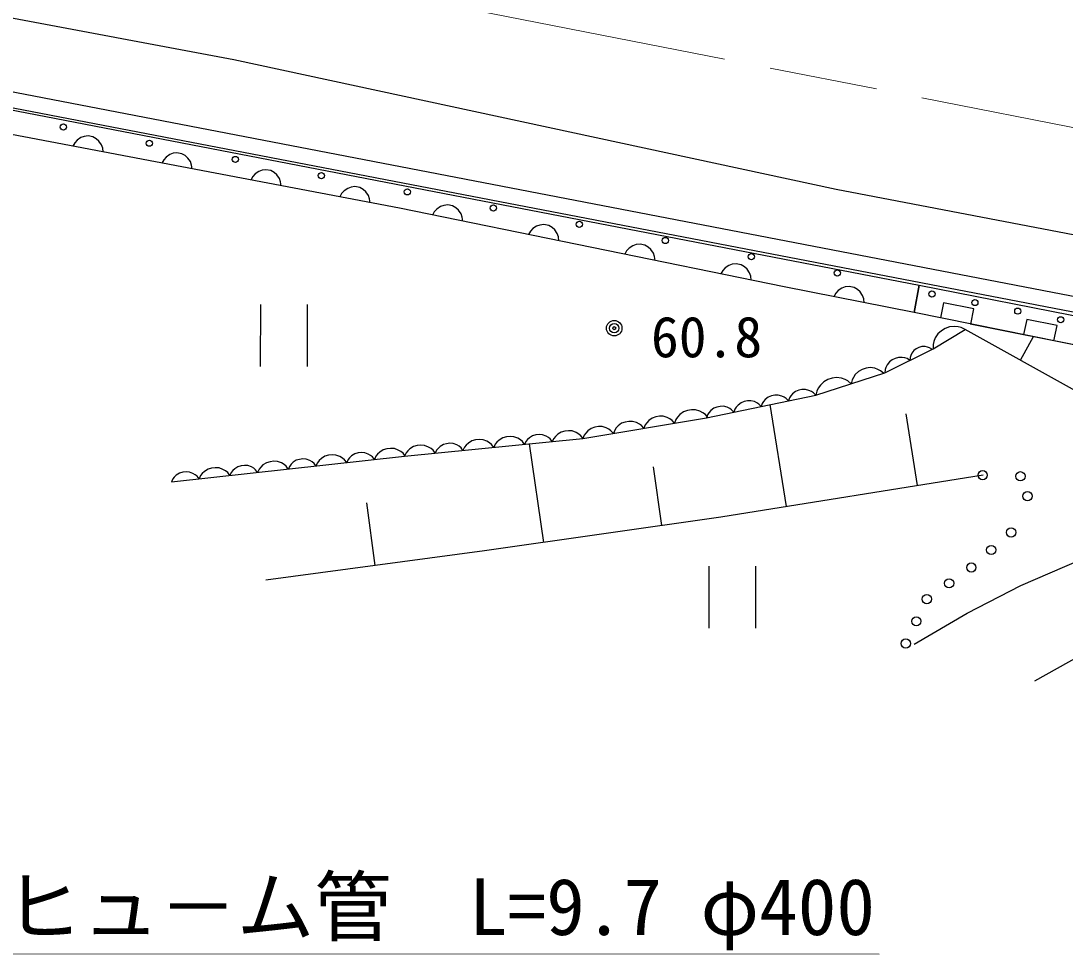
# Model space of a CAD drawing. Units: millimetres, scale not verified. Extents: x 40000 to 680000, y 20000 to 380000.
# Drawn here: x 157009 to 190750, y 256246 to 286407 of the extents above; entities that cross this region are included whole.
import ezdxf
from ezdxf.enums import TextEntityAlignment as Align

# ---------------------------------------------------------------- set-up
doc = ezdxf.new("R2010")
doc.units = ezdxf.units.MM
doc.header["$LTSCALE"] = 1000
doc.linetypes.add('CHAIN', pattern=[18.5, 12, -1.5, 3.5, -1.5])
for name, color, linetype, lineweight in [('S-BGD', 7, 'Continuous', 25), ('S-BMK', 2, 'CHAIN', 13), ('S-STR-HTXT', 7, 'Continuous', 13), ('S-STR-STRC', 7, 'Continuous', 25)]:
    doc.layers.add(name, color=color, linetype=linetype, lineweight=lineweight)
doc.styles.add('ＭＳ ゴシック', font='')
doc.styles.get('ＭＳ ゴシック').set_extended_font_data('MS Gothic')

msp = doc.modelspace()

# ---------------------------------------------------------------- linework, layer by layer
at = {"layer": 'S-BGD'}
for p, q in [((146212, 286142), (191918, 277334)), ((146090, 285576), (186032, 277861)), ((146129, 285649), (191825, 276843)), ((169241, 280349), (154865, 283084)), ((158749, 282467), (158687, 282357)), ((158826, 282554), (158749, 282467)), ((158943, 282634), (158826, 282554)), ((159053, 282674), (158943, 282634)), ((159178, 282691), (159053, 282674)), ((159335, 282661), (159178, 282691)), ((159445, 282599), (159335, 282661)), ((159532, 282522), (159445, 282599)), ((159612, 282405), (159532, 282522)), ((159652, 282295), (159612, 282405)), ((159669, 282170), (159652, 282295)), ((161818, 282087), (161701, 282007)), ((161928, 282127), (161818, 282087)), ((162053, 282144), (161928, 282127)), ((162210, 282114), (162053, 282144)), ((162321, 282052), (162210, 282114)), ((161624, 281920), (161562, 281810)), ((161701, 282007), (161624, 281920)), ((162408, 281975), (162321, 282052)), ((162487, 281858), (162408, 281975)), ((162527, 281748), (162487, 281858)), ((162544, 281623), (162527, 281748)), ((164577, 281460), (164499, 281373)), ((164693, 281540), (164577, 281460)), ((164803, 281580), (164693, 281540)), ((164928, 281597), (164803, 281580)), ((165085, 281567), (164928, 281597)), ((165196, 281505), (165085, 281567)), ((165283, 281428), (165196, 281505)), ((165362, 281311), (165283, 281428)), ((164499, 281373), (164437, 281263)), ((165402, 281202), (165362, 281311)), ((165419, 281076), (165402, 281202)), ((167374, 280827), (167312, 280716)), ((167452, 280914), (167374, 280827)), ((167569, 280993), (167452, 280914)), ((167678, 281033), (167569, 280993)), ((167803, 281050), (167678, 281033)), ((167960, 281020), (167803, 281050)), ((168071, 280959), (167960, 281020)), ((168158, 280881), (168071, 280959)), ((168237, 280764), (168158, 280881)), ((168278, 280655), (168237, 280764)), ((168295, 280529), (168278, 280655)), ((170565, 280405), (170447, 280327)), ((170675, 280444), (170565, 280405)), ((170800, 280459), (170675, 280444)), ((170957, 280427), (170800, 280459)), ((171066, 280364), (170957, 280427)), ((181670, 277812), (169241, 280349)), ((170368, 280241), (170305, 280132)), ((170447, 280327), (170368, 280241)), ((171152, 280285), (171066, 280364)), ((171230, 280168), (171152, 280285)), ((171269, 280058), (171230, 280168)), ((171284, 279932), (171269, 280058)), ((173672, 279771), (173554, 279693)), ((173782, 279810), (173672, 279771)), ((173907, 279825), (173782, 279810)), ((174064, 279793), (173907, 279825)), ((174174, 279730), (174064, 279793)), ((174260, 279651), (174174, 279730)), ((173475, 279607), (173412, 279498)), ((173554, 279693), (173475, 279607)), ((174338, 279533), (174260, 279651)), ((174376, 279423), (174338, 279533)), ((174392, 279298), (174376, 279423)), ((176661, 279059), (176582, 278973)), ((176779, 279137), (176661, 279059)), ((176889, 279176), (176779, 279137)), ((177015, 279191), (176889, 279176)), ((177171, 279159), (177015, 279191)), ((177281, 279096), (177171, 279159)), ((177367, 279017), (177281, 279096)), ((176582, 278973), (176519, 278864)), ((177445, 278899), (177367, 279017)), ((177484, 278789), (177445, 278899)), ((177499, 278664), (177484, 278789)), ((179768, 278425), (179690, 278339)), ((179886, 278503), (179768, 278425)), ((179996, 278542), (179886, 278503)), ((180122, 278557), (179996, 278542)), ((180278, 278525), (180122, 278557)), ((180388, 278462), (180278, 278525)), ((180474, 278383), (180388, 278462)), ((180552, 278265), (180474, 278383)), ((179690, 278339), (179626, 278229)), ((180591, 278155), (180552, 278265)), ((180606, 278029), (180591, 278155)), ((185868, 276979), (181670, 277812)), ((183420, 277689), (183341, 277603)), ((183537, 277768), (183420, 277689)), ((183647, 277807), (183537, 277768)), ((183772, 277823), (183647, 277807)), ((183929, 277792), (183772, 277823)), ((184039, 277729), (183929, 277792)), ((184125, 277651), (184039, 277729)), ((186032, 277861), (185869, 276980)), ((185869, 276980), (186032, 277861)), ((186032, 277861), (191775, 276734)), ((183341, 277603), (183279, 277493)), ((184204, 277533), (184125, 277651)), ((184243, 277423), (184204, 277533)), ((184259, 277298), (184243, 277423)), ((164747, 277236), (164746, 275237)), ((166266, 275236), (166266, 277236)), ((186821, 277297), (186722, 276807)), ((187801, 277100), (186821, 277297)), ((187702, 276610), (187801, 277100)), ((193932, 275358), (185868, 276978)), ((189509, 276757), (189410, 276267)), ((190489, 276560), (189509, 276757)), ((186486, 275812), (187525, 276434)), ((186754, 276392), (186642, 276297)), ((186877, 276466), (186754, 276392)), ((187013, 276519), (186877, 276466)), ((187173, 276532), (187013, 276519)), ((187293, 276519), (187173, 276532)), ((187391, 276494), (187293, 276519)), ((187515, 276429), (187391, 276494)), ((191086, 274449), (187525, 276436)), ((187679, 276616), (193933, 275360)), ((190390, 276070), (190489, 276560)), ((186511, 276050), (186486, 275952)), ((186556, 276161), (186511, 276050)), ((186642, 276297), (186556, 276161)), ((189306, 275443), (189731, 276204)), ((184928, 275033), (186486, 275812)), ((184929, 275035), (186487, 275813)), ((185797, 275664), (185762, 275593)), ((185862, 275750), (185797, 275664)), ((185940, 275807), (185862, 275750)), ((186026, 275850), (185940, 275807)), ((186119, 275879), (186026, 275850)), ((186227, 275879), (186119, 275879)), ((186305, 275864), (186227, 275879)), ((186370, 275843), (186305, 275864)), ((186448, 275793), (186370, 275843)), ((186486, 275952), (186486, 275812)), ((185073, 275387), (185001, 275291)), ((185162, 275452), (185073, 275387)), ((185258, 275500), (185162, 275452)), ((185363, 275532), (185258, 275500)), ((185484, 275532), (185363, 275532)), ((185572, 275516), (185484, 275532)), ((185644, 275492), (185572, 275516)), ((185733, 275435), (185644, 275492)), ((185740, 275528), (185733, 275435)), ((185762, 275593), (185740, 275528)), ((182695, 274307), (184928, 275033)), ((182696, 274308), (184929, 275035)), ((184075, 275080), (183970, 274976)), ((184194, 275141), (184075, 275080)), ((184320, 275182), (184194, 275141)), ((184452, 275202), (184320, 275182)), ((184598, 275180), (184452, 275202)), ((184702, 275145), (184598, 275180)), ((184785, 275102), (184702, 275145)), ((184882, 275018), (184785, 275102)), ((184936, 275138), (184928, 275033)), ((184960, 275210), (184936, 275138)), ((185001, 275291), (184960, 275210)), ((182956, 274745), (182842, 274632)), ((183086, 274812), (182956, 274745)), ((183223, 274857), (183086, 274812)), ((183367, 274879), (183223, 274857)), ((183526, 274855), (183367, 274879)), ((183640, 274816), (183526, 274855)), ((183731, 274770), (183640, 274816)), ((183836, 274678), (183731, 274770)), ((183865, 274803), (183836, 274678)), ((183907, 274886), (183865, 274803)), ((183970, 274976), (183907, 274886)), ((181366, 274309), (181260, 274287)), ((181476, 274313), (181366, 274309)), ((181592, 274282), (181476, 274313)), ((181945, 274355), (181885, 274287)), ((182040, 274429), (181945, 274355)), ((182142, 274469), (182040, 274429)), ((182247, 274490), (182142, 274469)), ((182357, 274495), (182247, 274490)), ((182473, 274463), (182357, 274495)), ((182555, 274425), (182473, 274463)), ((182619, 274383), (182555, 274425)), ((182690, 274306), (182619, 274383)), ((182727, 274443), (182695, 274307)), ((182773, 274534), (182727, 274443)), ((182842, 274632), (182773, 274534)), ((179165, 273582), (182696, 274308)), ((179165, 273581), (182695, 274307)), ((180182, 273992), (180123, 273925)), ((180277, 274067), (180182, 273992)), ((180379, 274106), (180277, 274067)), ((180485, 274128), (180379, 274106)), ((180594, 274132), (180485, 274128)), ((180711, 274101), (180594, 274132)), ((180792, 274063), (180711, 274101)), ((180856, 274021), (180792, 274063)), ((180927, 273943), (180856, 274021)), ((180962, 274042), (180927, 273943)), ((181004, 274106), (180962, 274042)), ((181063, 274173), (181004, 274106)), ((181158, 274248), (181063, 274173)), ((181260, 274287), (181158, 274248)), ((181747, 270709), (181219, 274004)), ((181674, 274244), (181592, 274282)), ((181737, 274202), (181674, 274244)), ((181808, 274125), (181737, 274202)), ((181843, 274224), (181808, 274125)), ((181885, 274287), (181843, 274224)), ((178300, 273681), (178225, 273601)), ((178419, 273768), (178300, 273681)), ((178546, 273811), (178419, 273768)), ((178676, 273833), (178546, 273811)), ((178810, 273833), (178676, 273833)), ((178951, 273790), (178810, 273833)), ((179049, 273740), (178951, 273790)), ((179125, 273686), (179049, 273740)), ((179208, 273588), (179125, 273686)), ((179199, 273680), (179165, 273581)), ((179241, 273744), (179199, 273680)), ((179301, 273811), (179241, 273744)), ((179396, 273886), (179301, 273811)), ((179498, 273925), (179396, 273886)), ((179604, 273947), (179498, 273925)), ((179713, 273951), (179604, 273947)), ((179830, 273920), (179713, 273951)), ((179911, 273881), (179830, 273920)), ((179975, 273839), (179911, 273881)), ((180046, 273762), (179975, 273839)), ((180081, 273861), (180046, 273762)), ((180123, 273925), (180081, 273861)), ((185982, 271389), (185610, 273706)), ((175166, 272907), (179164, 273581)), ((175167, 272908), (179165, 273582)), ((176313, 273323), (176244, 273251)), ((176421, 273402), (176313, 273323)), ((176536, 273442), (176421, 273402)), ((176654, 273462), (176536, 273442)), ((176776, 273462), (176654, 273462)), ((176904, 273423), (176776, 273462)), ((176993, 273377), (176904, 273423)), ((177062, 273328), (176993, 273377)), ((177138, 273239), (177062, 273328)), ((177180, 273348), (177138, 273239)), ((177230, 273417), (177180, 273348)), ((177299, 273489), (177230, 273417)), ((177407, 273569), (177299, 273489)), ((177522, 273608), (177407, 273569)), ((177640, 273628), (177522, 273608)), ((177762, 273628), (177640, 273628)), ((177890, 273589), (177762, 273628)), ((177979, 273543), (177890, 273589)), ((178048, 273494), (177979, 273543)), ((178124, 273406), (178048, 273494)), ((178170, 273525), (178124, 273406)), ((178225, 273601), (178170, 273525)), ((172696, 272964), (172579, 272933)), ((172816, 272976), (172696, 272964)), ((172937, 272968), (172816, 272976)), ((173062, 272920), (172937, 272968)), ((173545, 273000), (173442, 272936)), ((173650, 273028), (173545, 273000)), ((173758, 273039), (173650, 273028)), ((173867, 273032), (173758, 273039)), ((173980, 272989), (173867, 273032)), ((174057, 272942), (173980, 272989)), ((174282, 272980), (174228, 272915)), ((174355, 273048), (174282, 272980)), ((174469, 273119), (174355, 273048)), ((174586, 273151), (174469, 273119)), ((174706, 273163), (174586, 273151)), ((174827, 273155), (174706, 273163)), ((174952, 273107), (174827, 273155)), ((175038, 273055), (174952, 273107)), ((175103, 273001), (175038, 273055)), ((175173, 272908), (175103, 273001)), ((175209, 273016), (175166, 272907)), ((175258, 273085), (175209, 273016)), ((175327, 273157), (175258, 273085)), ((175435, 273236), (175327, 273157)), ((175550, 273276), (175435, 273236)), ((175669, 273296), (175550, 273276)), ((175790, 273296), (175669, 273296)), ((175918, 273257), (175790, 273296)), ((176007, 273211), (175918, 273257)), ((176076, 273162), (176007, 273211)), ((176152, 273073), (176076, 273162)), ((176195, 273182), (176152, 273073)), ((176244, 273251), (176195, 273182)), ((169403, 272337), (175166, 272907)), ((169404, 272338), (175167, 272908)), ((169694, 272647), (169580, 272576)), ((169811, 272679), (169694, 272647)), ((169931, 272691), (169811, 272679)), ((170052, 272683), (169931, 272691)), ((170177, 272635), (170052, 272683)), ((170263, 272583), (170177, 272635)), ((170557, 272650), (170491, 272590)), ((170660, 272715), (170557, 272650)), ((170765, 272743), (170660, 272715)), ((170873, 272754), (170765, 272743)), ((170982, 272747), (170873, 272754)), ((171095, 272704), (170982, 272747)), ((171172, 272657), (171095, 272704)), ((171231, 272608), (171172, 272657)), ((171343, 272630), (171293, 272524)), ((171397, 272695), (171343, 272630)), ((171470, 272763), (171397, 272695)), ((171584, 272834), (171470, 272763)), ((171701, 272866), (171584, 272834)), ((171821, 272878), (171701, 272866)), ((171942, 272870), (171821, 272878)), ((172067, 272822), (171942, 272870)), ((172153, 272770), (172067, 272822)), ((172218, 272716), (172153, 272770)), ((172288, 272623), (172218, 272716)), ((172338, 272728), (172288, 272623)), ((172392, 272794), (172338, 272728)), ((172465, 272861), (172392, 272794)), ((172579, 272933), (172465, 272861)), ((173148, 272868), (173062, 272920)), ((173213, 272814), (173148, 272868)), ((173283, 272721), (173213, 272814)), ((173328, 272816), (173283, 272721)), ((173376, 272875), (173328, 272816)), ((173442, 272936), (173376, 272875)), ((173903, 269549), (173446, 272738)), ((174116, 272894), (174057, 272942)), ((174178, 272809), (174116, 272894)), ((174228, 272915), (174178, 272809)), ((161874, 271509), (169403, 272338)), ((161875, 271509), (169404, 272338)), ((166832, 272336), (166719, 272263)), ((166949, 272369), (166832, 272336)), ((167068, 272382), (166949, 272369)), ((167190, 272375), (167068, 272382)), ((167315, 272329), (167190, 272375)), ((167401, 272278), (167315, 272329)), ((167630, 272287), (167582, 272228)), ((167695, 272349), (167630, 272287)), ((167797, 272414), (167695, 272349)), ((167902, 272444), (167797, 272414)), ((168009, 272456), (167902, 272444)), ((168119, 272450), (168009, 272456)), ((168232, 272408), (168119, 272450)), ((168309, 272362), (168232, 272408)), ((168369, 272314), (168309, 272362)), ((168432, 272231), (168369, 272314)), ((168481, 272337), (168432, 272231)), ((168534, 272403), (168481, 272337)), ((168607, 272471), (168534, 272403)), ((168720, 272544), (168607, 272471)), ((168837, 272577), (168720, 272544)), ((168956, 272590), (168837, 272577)), ((169077, 272583), (168956, 272590)), ((169203, 272537), (169077, 272583)), ((169289, 272486), (169203, 272537)), ((169356, 272433), (169289, 272486)), ((169426, 272340), (169356, 272433)), ((169453, 272443), (169403, 272337)), ((169507, 272508), (169453, 272443)), ((169580, 272576), (169507, 272508)), ((170328, 272529), (170263, 272583)), ((170398, 272436), (170328, 272529)), ((170443, 272531), (170398, 272436)), ((170491, 272590), (170443, 272531)), ((171293, 272524), (171231, 272608)), ((163173, 271953), (163056, 271920)), ((163292, 271966), (163173, 271953)), ((163414, 271960), (163292, 271966)), ((163539, 271913), (163414, 271960)), ((164021, 271998), (163919, 271933)), ((164126, 272028), (164021, 271998)), ((164233, 272040), (164126, 272028)), ((164343, 272034), (164233, 272040)), ((164456, 271992), (164343, 272034)), ((164533, 271946), (164456, 271992)), ((164758, 271987), (164705, 271921)), ((164831, 272055), (164758, 271987)), ((164944, 272128), (164831, 272055)), ((165061, 272161), (164944, 272128)), ((165180, 272174), (165061, 272161)), ((165302, 272168), (165180, 272174)), ((165427, 272121), (165302, 272168)), ((165513, 272070), (165427, 272121)), ((165580, 272017), (165513, 272070)), ((165650, 271924), (165580, 272017)), ((165694, 272020), (165650, 271924)), ((165742, 272079), (165694, 272020)), ((165807, 272141), (165742, 272079)), ((165909, 272206), (165807, 272141)), ((166014, 272236), (165909, 272206)), ((166121, 272248), (166014, 272236)), ((166231, 272242), (166121, 272248)), ((166344, 272200), (166231, 272242)), ((166421, 272154), (166344, 272200)), ((166481, 272106), (166421, 272154)), ((166544, 272023), (166481, 272106)), ((166593, 272129), (166544, 272023)), ((166646, 272195), (166593, 272129)), ((166719, 272263), (166646, 272195)), ((167468, 272225), (167401, 272278)), ((167538, 272132), (167468, 272225)), ((167582, 272228), (167538, 272132)), ((177721, 270096), (177449, 271996)), ((161966, 271664), (161918, 271604)), ((162031, 271725), (161966, 271664)), ((162133, 271791), (162031, 271725)), ((162238, 271820), (162133, 271791)), ((162346, 271832), (162238, 271820)), ((162455, 271826), (162346, 271832)), ((162568, 271784), (162455, 271826)), ((162645, 271738), (162568, 271784)), ((162705, 271691), (162645, 271738)), ((162769, 271607), (162705, 271691)), ((162817, 271713), (162769, 271607)), ((162870, 271779), (162817, 271713)), ((162943, 271848), (162870, 271779)), ((163056, 271920), (162943, 271848)), ((163625, 271862), (163539, 271913)), ((163692, 271809), (163625, 271862)), ((163762, 271716), (163692, 271809)), ((163806, 271812), (163762, 271716)), ((163854, 271871), (163806, 271812)), ((163919, 271933), (163854, 271871)), ((164593, 271898), (164533, 271946)), ((164656, 271815), (164593, 271898)), ((164705, 271921), (164656, 271815)), ((188099, 271728), (179630, 270370)), ((161918, 271604), (161874, 271509)), ((168459, 268803), (168188, 270832)), ((179630, 270370), (171994, 269275)), ((171994, 269275), (164924, 268332)), ((179237, 268781), (179237, 266782)), ((180756, 266782), (180757, 268781))]:
    msp.add_line(p, q, dxfattribs=at)
for points in [[(185870, 266261), (187580, 267267), (189321, 268163), (192235, 269424)], [(189769, 265083), (191601, 266098), (193450, 266997), (195914, 267767)]]:
    msp.add_lwpolyline(points, dxfattribs=at)
for centre, major_axis in [((158382, 282977), (0, 100)), ((161161, 282453), (0, 100)), ((163939, 281929), (0, 100)), ((166718, 281405), (0, 100)), ((169496, 280881), (0, 100)), ((172275, 280357), (0, 100)), ((175053, 279833), (0, 100)), ((177832, 279309), (0, 100)), ((180611, 278785), (0, 100)), ((183389, 278261), (0, 100)), ((186448, 277583), (0, 100)), ((187834, 277304), (0, 100)), ((189220, 277026), (0, 100)), ((176181, 276475), (0, 250)), ((190606, 276747), (0, 100)), ((176181, 276475), (0, 150)), ((176181, 276475), (0, 50)), ((188086, 271725), (0, 150)), ((189307, 271689), (0, 150)), ((189534, 271046), (0, 150)), ((189004, 269874), (0, 150)), ((188362, 269307), (0, 150)), ((187719, 268741), (0, 150)), ((187001, 268230), (0, 150)), ((186282, 267720), (0, 150)), ((185942, 267002), (0, 150)), ((185601, 266284), (0, 150))]:
    msp.add_ellipse(centre, major_axis=major_axis, ratio=0.99998, dxfattribs=at)
at = {"layer": 'S-BMK'}
msp.add_line((167970, 287480), (225563, 276178), dxfattribs=at)
at = {"layer": 'S-STR-HTXT'}
msp.add_line((155395, 256253), (184740, 256246), dxfattribs=at)
at = {"layer": 'S-STR-STRC'}
for p, q in [((145969, 288527), (163888, 285157)), ((163888, 285157), (183352, 280968)), ((183352, 280968), (197874, 278182))]:
    msp.add_line(p, q, dxfattribs=at)

# ---------------------------------------------------------------- texts
at = {"layer": 'S-BGD', "style": 'ＭＳ ゴシック'}
msp.add_text('60.8', height=1320, rotation=359.986, dxfattribs=at).set_placement((177368, 275139), align=Align.BOTTOM_LEFT)
at = {"layer": 'S-STR-HTXT', "style": 'ＭＳ ゴシック'}
msp.add_text('ヒュ－ム管\u3000L=9.7 φ400', height=1833, rotation=359.986, dxfattribs=at).set_placement((156486, 256318), align=Align.BOTTOM_LEFT)

doc.saveas('drawing.dxf')
